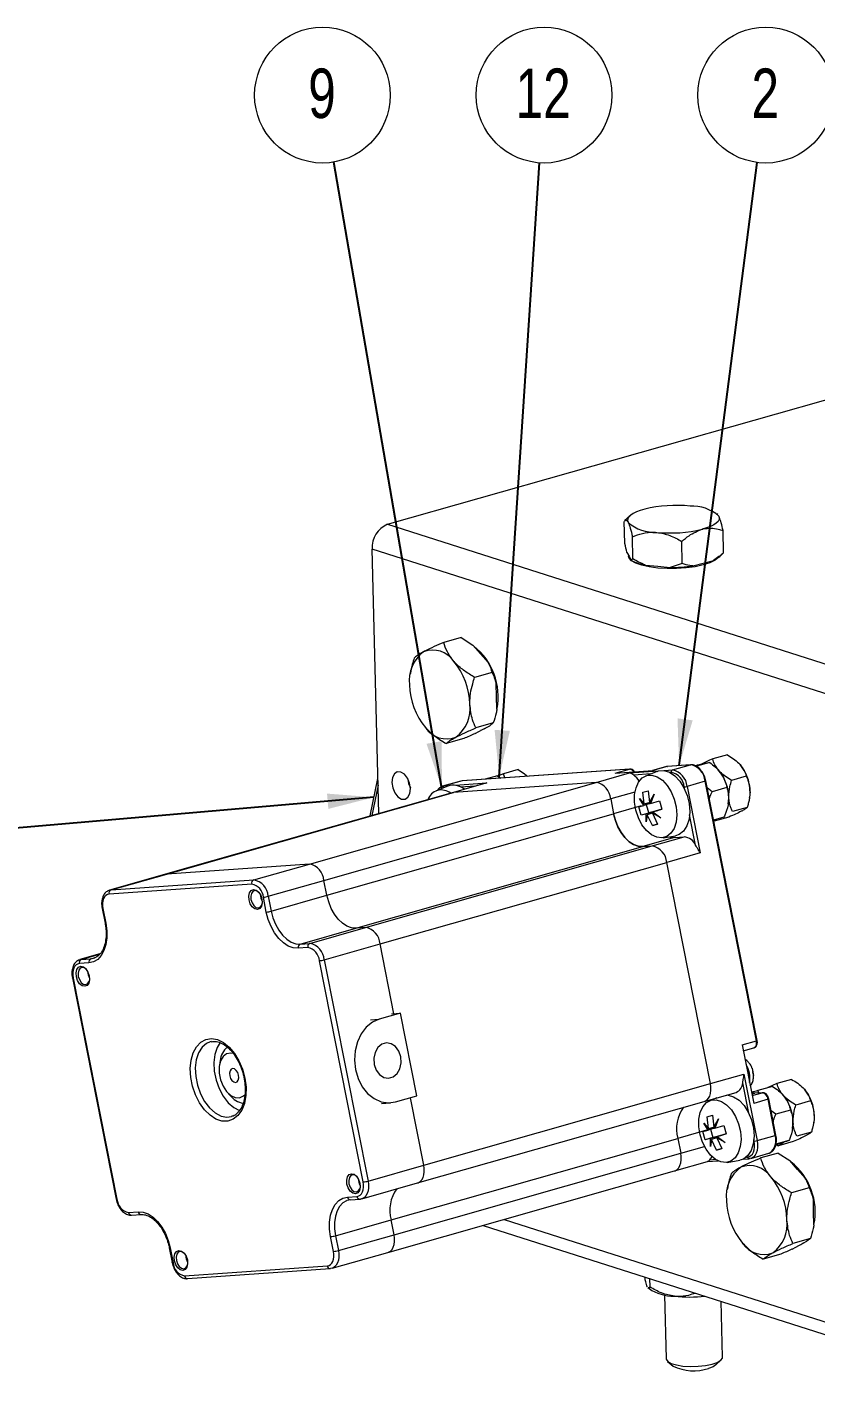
# Model space of a CAD drawing. Header units: millimetres. Extents: x 15 to 415, y 5 to 292.
# Drawn here: x 87.2 to 143, y 129.5 to 226 of the extents above; entities that cross this region are included whole.
import ezdxf

# ---------------------------------------------------------------- set-up
doc = ezdxf.new("R2010")
doc.units = ezdxf.units.MM
doc.styles.add('SLDTEXTSTYLE0', font='TXT', dxfattribs={"width": 0.75})
doc.dimstyles.new('SLDDIMSTYLE0', dxfattribs={"dimtxt": 0.18, "dimasz": 3.302, "dimexe": 0, "dimexo": 0.0625, "dimgap": 0, "dimtad": 0, "dimtih": 1, "dimtoh": 1, "dimdec": 0, "dimrnd": 1e-09, "dimzin": 0, "dimdsep": 46, "dimtxsty": 'Standard', "dimsah": 1, "dimcen": 0.09, "dimadec": 0, "dimazin": 0, "dimtfac": 3.302, "dimtdec": 0, "dimtofl": 0, "dimtmove": 0, "dimatfit": 3, "dimfxl": 1, "dimfrac": 2, "dimtolj": 1, "dimtzin": 0, "dimarcsym": 0})

# ---------------------------------------------------------------- blocks, each defined once
blk = doc.blocks.new('SW_NOTE_2')
at = {"color": 0, "linetype": 'Continuous', "lineweight": 0}
blk.add_circle((-0.817, 4.736), 4.806, dxfattribs=at)
at = {"color": 0, "linetype": 'Continuous', "lineweight": 0, "insert": (-0.852, 6.619), "char_height": 3.5, "attachment_point": 2, "style": 'SLDTEXTSTYLE0'}
blk.add_mtext('9', dxfattribs=at)
blk = doc.blocks.new('SW_NOTE_3')
at = {"color": 0, "linetype": 'Continuous', "lineweight": 0}
blk.add_circle((0.316, 4.796), 4.806, dxfattribs=at)
at = {"color": 0, "linetype": 'Continuous', "lineweight": 0, "insert": (0.246, 6.679), "char_height": 3.5, "attachment_point": 2, "style": 'SLDTEXTSTYLE0'}
blk.add_mtext('12', dxfattribs=at)
blk = doc.blocks.new('SW_NOTE_4')
at = {"color": 0, "linetype": 'Continuous', "lineweight": 0}
blk.add_circle((0.616, 4.766), 4.806, dxfattribs=at)
at = {"color": 0, "linetype": 'Continuous', "lineweight": 0, "insert": (0.581, 6.65), "char_height": 3.5, "attachment_point": 2, "style": 'SLDTEXTSTYLE0'}
blk.add_mtext('2', dxfattribs=at)

msp = doc.modelspace()

# ---------------------------------------------------------------- linework, layer by layer
at = {"color": 7, "linetype": 'Continuous', "lineweight": 15}
for p, q in [((112.705, 190.858), (148.064, 200.907)), ((129.863, 191.446), (129.497, 191.098)), ((136.098, 191.545), (136.034, 191.6)), ((136.167, 191.441), (136.082, 191.527)), ((112.705, 190.858), (155.498, 177.215)), ((129.509, 189.496), (129.47, 191.065)), ((136.506, 188.845), (136.466, 190.414)), ((130.084, 188.402), (130.045, 189.97)), ((133.583, 188.076), (133.544, 189.645)), ((154.406, 175.463), (111.612, 189.106)), ((112.078, 170.377), (111.612, 189.106)), ((129.661, 188.869), (129.805, 188.596)), ((129.769, 188.665), (129.77, 188.61)), ((129.805, 188.596), (129.949, 188.322)), ((130.084, 188.402), (129.949, 188.322)), ((135.053, 188.107), (135.783, 188.3)), ((136.235, 188.582), (136.479, 188.814)), ((136.47, 188.823), (136.506, 188.845)), ((130.968, 187.967), (131.842, 187.886)), ((131.842, 187.886), (132.716, 187.804)), ((133.583, 188.076), (132.716, 187.804)), ((134.323, 187.915), (135.053, 188.107)), ((117.918, 182.847), (116.681, 182.496)), ((117.918, 182.847), (118.743, 182.308)), ((119.289, 181.69), (118.743, 182.308)), ((119.834, 181.073), (119.289, 181.69)), ((114.315, 180.329), (114.303, 180.256)), ((120.102, 180.375), (118.865, 180.023)), ((120.426, 178.664), (120.403, 179.558)), ((120.448, 177.77), (120.426, 178.664)), ((120.192, 176.795), (118.954, 176.443)), ((120.192, 176.795), (119.946, 176.597)), ((118.899, 176.043), (119.423, 176.32)), ((119.423, 176.32), (119.946, 176.597)), ((118.097, 175.687), (116.859, 175.335)), ((134.166, 173.829), (132.512, 173.713)), ((134.184, 173.832), (132.531, 173.716)), ((132.887, 173.466), (134.166, 173.829)), ((134.166, 173.829), (134.184, 173.832)), ((135.521, 173.998), (134.576, 173.73)), ((135.1, 173.916), (135.051, 173.907)), ((136.773, 174.537), (135.733, 174.242)), ((111.478, 170.206), (112.016, 172.861)), ((129.836, 173.525), (117.98, 172.693)), ((129.854, 173.529), (117.999, 172.697)), ((120.477, 173.055), (119.613, 172.81)), ((120.477, 173.055), (120.728, 172.888)), ((120.902, 173.201), (120.487, 173.018)), ((121.941, 173.497), (120.902, 173.201)), ((121.013, 172.908), (120.902, 173.201)), ((127.478, 172.579), (129.848, 173.252)), ((128.82, 173.237), (129.836, 173.525)), ((128.82, 173.237), (131.497, 173.424)), ((129.854, 173.529), (129.836, 173.525)), ((129.848, 173.252), (131.873, 173.395)), ((131.799, 173.368), (130.973, 173.03)), ((132.472, 173.706), (131.476, 173.423)), ((132.512, 173.713), (131.497, 173.424)), ((132.311, 173.425), (132.887, 173.466)), ((132.531, 173.716), (132.475, 173.7)), ((138.117, 173.016), (137.078, 172.72)), ((117.27, 171.852), (96.957, 166.079)), ((97.057, 166.097), (117.37, 171.87)), ((107.165, 166.806), (127.478, 172.579)), ((112.029, 172.377), (111.595, 170.239)), ((116.968, 172.327), (116.142, 171.989)), ((117.88, 172.676), (116.601, 172.312)), ((117.98, 172.693), (116.701, 172.33)), ((116.701, 172.33), (117.042, 172.354)), ((119.602, 172.515), (117.27, 171.852)), ((117.37, 171.87), (117.27, 171.852)), ((127.478, 172.579), (117.37, 171.87)), ((119.74, 172.543), (117.37, 171.87)), ((117.48, 172.385), (119.74, 172.543)), ((117.98, 172.693), (117.88, 172.676)), ((130.79, 171.892), (131.157, 171.996)), ((130.886, 171.057), (130.79, 171.892)), ((131.157, 171.996), (131.253, 171.162)), ((135.194, 172.665), (133.915, 172.301)), ((133.915, 172.301), (134.848, 167.592)), ((138.834, 154.294), (135.194, 172.665)), ((138.887, 154.316), (135.247, 172.687)), ((135.689, 171.926), (135.342, 172.21)), ((136.728, 172.221), (135.689, 171.926)), ((108.194, 165.641), (128.507, 171.414)), ((128.507, 171.414), (128.715, 170.365)), ((130.49, 170.851), (130.857, 170.955)), ((130.543, 171.448), (130.886, 171.057)), ((130.857, 170.955), (130.543, 171.448)), ((131.209, 171.056), (130.857, 170.955)), ((130.886, 171.057), (131.239, 171.158)), ((131.032, 171.005), (131.2, 170.416)), ((131.139, 171.129), (131.209, 171.056)), ((131.263, 171.071), (131.209, 171.056)), ((131.239, 171.158), (131.263, 171.071)), ((131.253, 171.162), (131.581, 171.743)), ((131.372, 171.196), (131.253, 171.162)), ((131.332, 171.09), (131.263, 171.071)), ((131.581, 171.743), (131.332, 171.09)), ((131.332, 171.09), (131.959, 171.269)), ((131.959, 171.269), (132.126, 170.679)), ((136.84, 171.076), (136.841, 171.081)), ((138.338, 171.464), (138.346, 171.509)), ((108.402, 164.592), (128.715, 170.365)), ((130.658, 170.262), (130.49, 170.851)), ((131.2, 170.416), (130.658, 170.262)), ((131.024, 170.366), (130.658, 170.262)), ((131.017, 169.782), (131.024, 170.366)), ((131.103, 170.295), (131.017, 169.782)), ((131.377, 170.466), (131.024, 170.366)), ((131.455, 170.395), (131.103, 170.295)), ((131.46, 169.535), (131.103, 170.295)), ((131.2, 170.416), (132.126, 170.679)), ((131.377, 170.466), (131.356, 170.367)), ((131.377, 170.466), (131.431, 170.482)), ((132.126, 170.679), (131.431, 170.482)), ((131.431, 170.482), (131.455, 170.395)), ((131.589, 170.433), (131.47, 170.399)), ((131.47, 170.399), (131.827, 169.639)), ((132.055, 170.077), (131.47, 170.399)), ((132.126, 170.679), (131.499, 170.501)), ((131.499, 170.501), (131.852, 170.601)), ((131.499, 170.501), (132.055, 170.077)), ((131.798, 170.586), (132.126, 170.679)), ((131.798, 170.586), (131.852, 170.601)), ((136.53, 170.129), (135.795, 169.92)), ((136.882, 170.131), (135.843, 169.835)), ((138.172, 170.812), (137.132, 170.517)), ((131.827, 169.639), (131.46, 169.535)), ((131.46, 169.535), (131.827, 169.639)), ((110.46, 162.263), (130.773, 168.036)), ((111.137, 162.311), (131.45, 168.084)), ((133.03, 168.677), (130.773, 168.036)), ((130.773, 168.036), (131.45, 168.084)), ((131.45, 168.084), (133.707, 168.725)), ((132.214, 168.663), (133.095, 168.81)), ((133.03, 168.677), (133.707, 168.725)), ((134.848, 167.592), (132.479, 166.919)), ((96.957, 166.079), (93.008, 164.957)), ((93.108, 164.974), (97.057, 166.097)), ((97.057, 166.097), (96.957, 166.079)), ((107.165, 166.806), (97.057, 166.097)), ((103.216, 165.683), (107.165, 166.806)), ((112.166, 161.146), (132.479, 166.919)), ((135.582, 151.256), (132.479, 166.919)), ((103.076, 165.386), (92.968, 164.677)), ((93.108, 164.974), (103.216, 165.683)), ((104.245, 164.519), (108.194, 165.641)), ((108.402, 164.592), (108.194, 165.641)), ((92.967, 164.943), (93.108, 164.974)), ((104.107, 163.405), (103.899, 164.454)), ((104.245, 164.519), (104.452, 163.47)), ((104.452, 163.47), (108.402, 164.592)), ((92.474, 163.661), (92.682, 162.612)), ((92.531, 163.657), (92.739, 162.608)), ((106.51, 161.14), (110.46, 162.263)), ((107.187, 161.188), (111.137, 162.311)), ((111.137, 162.311), (110.46, 162.263)), ((92.315, 160.437), (90.902, 160.035)), ((107.048, 160.891), (106.371, 160.843)), ((106.51, 161.14), (107.187, 161.188)), ((108.216, 160.023), (112.166, 161.146)), ((113.144, 156.21), (112.166, 161.146)), ((90.861, 160.021), (91.002, 160.052)), ((91.539, 159.802), (90.862, 159.755)), ((91.002, 160.052), (91.679, 160.1)), ((91.679, 160.1), (91.951, 160.158)), ((110.974, 144.296), (107.871, 159.959)), ((108.216, 160.023), (111.32, 144.361)), ((90.369, 158.74), (93.472, 143.077)), ((90.426, 158.735), (93.529, 143.072)), ((113.617, 156.244), (112.112, 155.816)), ((112.987, 156.199), (113.617, 156.244)), ((114.777, 150.388), (113.617, 156.244)), ((100.215, 154.233), (100.136, 154.214)), ((137.819, 154.005), (138.834, 154.294)), ((137.819, 154.005), (138.64, 149.858)), ((137.904, 153.577), (138.656, 153.791)), ((100.839, 152.89), (100.784, 152.56)), ((135.582, 151.256), (137.952, 151.93)), ((137.952, 151.93), (138.885, 147.221)), ((138.591, 152.046), (138.588, 152.043)), ((138.63, 151.848), (138.629, 151.844)), ((101.321, 150.671), (101.541, 150.419)), ((115.269, 145.483), (135.582, 151.256)), ((135.136, 149.999), (137.393, 150.64)), ((139.245, 150.612), (138.693, 150.573)), ((139.263, 150.615), (138.712, 150.577)), ((139.98, 151.065), (138.941, 150.77)), ((138.993, 150.596), (138.941, 150.77)), ((139.245, 150.612), (139.263, 150.615)), ((141.326, 151.555), (140.287, 151.26)), ((112.272, 149.851), (112.902, 149.896)), ((113.272, 149.961), (114.777, 150.388)), ((115.269, 145.483), (114.323, 150.259)), ((114.824, 144.226), (135.136, 149.999)), ((136.018, 150.249), (135.527, 150.048)), ((138.693, 150.573), (138.479, 150.592)), ((139.656, 150.146), (138.64, 149.858)), ((138.693, 150.573), (138.712, 150.577)), ((140.164, 147.585), (139.656, 150.146)), ((140.216, 147.607), (139.709, 150.169)), ((140.844, 150.288), (140.726, 150.433)), ((142.67, 150.034), (141.631, 149.739)), ((135.343, 148.91), (135.711, 149.014)), ((135.44, 148.076), (135.343, 148.91)), ((135.711, 149.014), (135.807, 148.18)), ((135.807, 148.18), (136.135, 148.762)), ((136.135, 148.762), (135.885, 148.109)), ((140.203, 149.084), (139.875, 149.329)), ((141.243, 149.379), (140.203, 149.084)), ((135.044, 147.869), (135.41, 147.974)), ((135.211, 147.28), (135.044, 147.869)), ((135.097, 148.467), (135.44, 148.076)), ((135.41, 147.974), (135.097, 148.467)), ((135.763, 148.074), (135.41, 147.974)), ((135.44, 148.076), (135.792, 148.176)), ((135.586, 148.023), (135.753, 147.434)), ((135.693, 148.148), (135.763, 148.074)), ((135.817, 148.089), (135.763, 148.074)), ((135.792, 148.176), (135.817, 148.089)), ((135.926, 148.214), (135.807, 148.18)), ((135.885, 148.109), (135.817, 148.089)), ((135.885, 148.109), (136.512, 148.287)), ((136.512, 148.287), (136.68, 147.698)), ((141.392, 148.084), (141.395, 148.099)), ((142.725, 147.831), (141.686, 147.535)), ((142.892, 148.482), (142.899, 148.527)), ((112.956, 141.61), (133.268, 147.383)), ((133.268, 147.383), (133.476, 146.334)), ((135.753, 147.434), (135.211, 147.28)), ((135.578, 147.384), (135.211, 147.28)), ((135.57, 146.8), (135.578, 147.384)), ((135.656, 147.313), (135.57, 146.8)), ((135.93, 147.485), (135.578, 147.384)), ((136.009, 147.413), (135.656, 147.313)), ((136.013, 146.553), (135.656, 147.313)), ((135.753, 147.434), (136.68, 147.698)), ((135.93, 147.485), (135.91, 147.385)), ((135.93, 147.485), (135.984, 147.5)), ((136.68, 147.698), (135.984, 147.5)), ((135.984, 147.5), (136.009, 147.413)), ((136.142, 147.451), (136.024, 147.417)), ((136.024, 147.417), (136.38, 146.657)), ((136.609, 147.095), (136.024, 147.417)), ((136.68, 147.698), (136.053, 147.519)), ((136.053, 147.519), (136.405, 147.62)), ((136.053, 147.519), (136.609, 147.095)), ((136.351, 147.604), (136.68, 147.698)), ((136.351, 147.604), (136.405, 147.62)), ((138.885, 147.221), (140.164, 147.585)), ((140.215, 146.971), (140.397, 146.853)), ((141.139, 147.238), (140.216, 146.976)), ((141.436, 147.149), (140.397, 146.853)), ((113.163, 140.561), (133.476, 146.334)), ((135.343, 145.734), (136.127, 145.789)), ((136.38, 146.657), (136.013, 146.553)), ((136.013, 146.553), (136.38, 146.657)), ((136.768, 145.681), (137.648, 145.828)), ((137.912, 145.914), (138.321, 145.943)), ((138.339, 145.946), (138.321, 145.943)), ((138.439, 145.963), (139.718, 146.327)), ((140.381, 146.345), (139.144, 145.994)), ((140.381, 146.345), (141.206, 145.806)), ((141.752, 145.188), (141.206, 145.806)), ((111.32, 144.361), (115.269, 145.483)), ((112.718, 139.304), (133.031, 145.077)), ((133.031, 145.077), (135.362, 145.739)), ((142.297, 144.571), (141.752, 145.188)), ((110.874, 143.103), (114.824, 144.226)), ((142.565, 143.873), (141.328, 143.521)), ((110.097, 143.038), (109.825, 142.98)), ((109.861, 143.229), (110.538, 143.276)), ((110.066, 143.033), (110.743, 143.08)), ((110.743, 143.08), (110.774, 143.086)), ((110.914, 143.116), (110.774, 143.086)), ((136.778, 143.827), (136.766, 143.754)), ((142.888, 142.162), (142.866, 143.056)), ((94.352, 142.14), (95.029, 142.188)), ((94.558, 141.944), (95.235, 141.992)), ((142.911, 141.267), (142.888, 142.162)), ((109.006, 140.488), (112.956, 141.61)), ((113.163, 140.561), (112.956, 141.61)), ((119.469, 141.222), (156.195, 129.514)), ((108.868, 139.374), (108.66, 140.423)), ((109.006, 140.488), (109.214, 139.439)), ((109.214, 139.439), (113.163, 140.561)), ((142.654, 140.292), (141.417, 139.941)), ((141.885, 139.818), (142.409, 140.094)), ((142.654, 140.292), (142.409, 140.094)), ((97.236, 139.631), (97.444, 138.582)), ((97.293, 139.626), (97.501, 138.577)), ((108.768, 138.181), (112.718, 139.304)), ((140.559, 139.184), (139.322, 138.833)), ((141.362, 139.541), (141.885, 139.818)), ((98.324, 137.645), (108.432, 138.354)), ((98.529, 137.449), (108.637, 138.158)), ((108.637, 138.158), (108.668, 138.164)), ((108.809, 138.195), (108.668, 138.164)), ((131.268, 137.461), (131.283, 136.866)), ((131.104, 136.877), (131.077, 136.938)), ((131.142, 136.815), (131.225, 136.744)), ((132.323, 136.31), (132.436, 131.779)), ((136.435, 131.879), (136.336, 135.845)), ((132.541, 131.595), (132.93, 131.26)), ((135.968, 131.336), (136.339, 131.69))]:
    msp.add_line(p, q, dxfattribs=at)
at = {"color": 8, "linetype": 'Continuous', "lineweight": 15}
for p, q in [((131.354, 173.186), (130.138, 173.1)), ((132.512, 173.713), (132.472, 173.706)), ((132.512, 173.713), (132.531, 173.716)), ((132.803, 173.287), (132.726, 173.282)), ((118.882, 172.31), (117.895, 172.241)), ((117.999, 172.697), (117.98, 172.693)), ((130.229, 171.904), (128.507, 171.414)), ((133.732, 172.144), (133.708, 172.262)), ((130.669, 170.921), (128.715, 170.365)), ((134.526, 168.133), (134.1, 170.282)), ((91.002, 160.052), (92.301, 160.421)), ((91.679, 160.1), (91.989, 160.188)), ((111.482, 155.772), (112.112, 155.816)), ((138.285, 149.162), (137.859, 151.312)), ((138.531, 150.409), (139.245, 150.612)), ((138.509, 150.521), (138.693, 150.573)), ((135.45, 148.004), (133.268, 147.383)), ((133.476, 146.334), (135.156, 146.812)), ((138.677, 147.182), (138.654, 147.301)), ((135.533, 145.873), (135.932, 145.901)), ((138.121, 146.055), (138.197, 146.06)), ((120.951, 141.644), (155.523, 130.622))]:
    msp.add_line(p, q, dxfattribs=at)
at = {"color": 7, "linetype": 'Continuous', "lineweight": 15, "flags": 128}
for points in [[(130.919, 191.93), (130.606, 191.837), (130.333, 191.733), (130.105, 191.621), (129.926, 191.501), (129.799, 191.377), (129.726, 191.251), (129.708, 191.123), (129.745, 190.998)], [(136.167, 191.441), (136.204, 191.316), (136.186, 191.188), (136.113, 191.062), (135.986, 190.937), (135.807, 190.818), (135.579, 190.706), (135.306, 190.602), (134.993, 190.509)], [(136.167, 188.523), (136.155, 188.508), (135.91, 188.313), (135.538, 188.135), (135.056, 187.981), (134.485, 187.858), (133.85, 187.771), (133.179, 187.725), (132.501, 187.721), (131.846, 187.759), (131.241, 187.838), (130.715, 187.954), (130.289, 188.103), (129.982, 188.277), (129.808, 188.469), (129.77, 188.61)], [(119.725, 176.48), (119.522, 176.348), (119.274, 176.248)], [(113.686, 171.408), (113.936, 171.4), (114.144, 171.539), (114.279, 171.803), (114.32, 172.152), (114.261, 172.533), (114.11, 172.888), (113.892, 173.163), (113.638, 173.316), (113.388, 173.324), (113.179, 173.185), (113.044, 172.921), (113.003, 172.572), (113.063, 172.191), (113.213, 171.836), (113.432, 171.561), (113.686, 171.408)], [(114.134, 172.847), (114.191, 172.512), (114.318, 172.198)], [(131.067, 173.062), (131.425, 173.09), (131.801, 172.978), (132.169, 172.734), (132.507, 172.373), (132.794, 171.918), (133.011, 171.398), (133.145, 170.844), (133.188, 170.292), (133.136, 169.777), (132.994, 169.331), (132.769, 168.981), (132.477, 168.751), (132.135, 168.654), (131.765, 168.696), (131.39, 168.875), (131.034, 169.18), (130.72, 169.591), (130.466, 170.083), (130.289, 170.624), (130.199, 171.181), (130.204, 171.719), (130.302, 172.204), (130.487, 172.605), (130.747, 172.897), (131.067, 173.062)], [(131.799, 173.368), (131.897, 173.402), (132.271, 173.431), (132.663, 173.314), (133.047, 173.059), (133.4, 172.683), (133.7, 172.208), (133.926, 171.664), (134.066, 171.086), (134.111, 170.51), (134.057, 169.973), (133.908, 169.507), (133.674, 169.142), (133.369, 168.901), (133.095, 168.81)], [(136.358, 173.176), (136.319, 173.231), (136.173, 173.415)], [(116.538, 172.29), (116.552, 172.296), (116.701, 172.33)], [(138.377, 171.98), (138.372, 171.735), (138.346, 171.509)], [(136.841, 171.081), (136.867, 171.307), (136.872, 171.553)], [(128.715, 170.365), (128.839, 169.891), (129.02, 169.44), (129.249, 169.028), (129.518, 168.672), (129.816, 168.386), (130.133, 168.179), (130.456, 168.061), (130.773, 168.036)], [(130.773, 168.036), (130.456, 168.061), (130.133, 168.179), (129.816, 168.386), (129.518, 168.672), (129.249, 169.028), (129.02, 169.44), (128.839, 169.891), (128.715, 170.365)], [(132.613, 168.73), (132.713, 168.703), (133.03, 168.677)], [(92.968, 164.677), (92.849, 164.649), (92.742, 164.585), (92.651, 164.488), (92.579, 164.36), (92.53, 164.206), (92.505, 164.033), (92.506, 163.848), (92.531, 163.657)], [(103.797, 164.323), (103.816, 164.05), (103.763, 163.814), (103.645, 163.65), (103.481, 163.584), (103.295, 163.625), (103.117, 163.768), (102.972, 163.991), (102.884, 164.259), (102.865, 164.533), (102.919, 164.769), (103.036, 164.933), (103.2, 164.999), (103.386, 164.957), (103.564, 164.814), (103.709, 164.592), (103.797, 164.323)], [(103.59, 164.784), (103.455, 164.887), (103.295, 164.923), (103.154, 164.866), (103.052, 164.725), (103.006, 164.521), (103.022, 164.285), (103.098, 164.054), (103.223, 163.862), (103.377, 163.739), (103.537, 163.703), (103.678, 163.76), (103.78, 163.901), (103.812, 164.003)], [(110.46, 162.263), (110.143, 162.288), (109.821, 162.406), (109.504, 162.613), (109.205, 162.899), (108.936, 163.255), (108.707, 163.667), (108.527, 164.118), (108.402, 164.592)], [(110.46, 162.263), (110.143, 162.288), (109.821, 162.406), (109.504, 162.613), (109.205, 162.899), (108.936, 163.255), (108.707, 163.667), (108.527, 164.118), (108.402, 164.592)], [(106.371, 160.843), (106.022, 160.871), (105.667, 161.001), (105.319, 161.228), (104.99, 161.543), (104.694, 161.935), (104.442, 162.387), (104.244, 162.884), (104.107, 163.405)], [(104.452, 163.47), (104.577, 162.996), (104.757, 162.544), (104.986, 162.133), (105.255, 161.777), (105.554, 161.49), (105.871, 161.284), (106.194, 161.166), (106.51, 161.14)], [(92.739, 162.608), (92.81, 162.082), (92.811, 161.571), (92.743, 161.096), (92.608, 160.674), (92.412, 160.322), (92.161, 160.053), (91.867, 159.878), (91.539, 159.802)], [(90.862, 159.755), (90.743, 159.727), (90.636, 159.664), (90.545, 159.566), (90.473, 159.438), (90.424, 159.284), (90.4, 159.112), (90.4, 158.926), (90.426, 158.735)], [(91.563, 158.889), (91.582, 158.616), (91.529, 158.379), (91.411, 158.215), (91.247, 158.149), (91.062, 158.191), (90.883, 158.334), (90.739, 158.556), (90.65, 158.825), (90.631, 159.098), (90.685, 159.334), (90.803, 159.498), (90.967, 159.564), (91.152, 159.523), (91.33, 159.38), (91.475, 159.157), (91.563, 158.889)], [(91.356, 159.35), (91.221, 159.452), (91.061, 159.488), (90.92, 159.431), (90.818, 159.29), (90.772, 159.086), (90.788, 158.851), (90.865, 158.619), (90.989, 158.427), (91.143, 158.304), (91.303, 158.268), (91.444, 158.325), (91.546, 158.466), (91.578, 158.568)], [(112.112, 155.816), (111.624, 155.6), (111.19, 155.248), (110.832, 154.777), (110.566, 154.212), (110.407, 153.581), (110.363, 152.914), (110.435, 152.247), (110.621, 151.611), (110.91, 151.04), (111.289, 150.561), (111.739, 150.199), (112.236, 149.972), (112.756, 149.891), (113.272, 149.961)], [(102.589, 151.648), (102.67, 151.016), (102.658, 150.406), (102.555, 149.849), (102.365, 149.37), (102.097, 148.991), (101.764, 148.73), (101.381, 148.599), (100.967, 148.605), (100.539, 148.747), (100.12, 149.018), (99.727, 149.406), (99.38, 149.893), (99.095, 150.455), (98.884, 151.067), (98.759, 151.7), (98.724, 152.325), (98.782, 152.911), (98.929, 153.433), (99.159, 153.864), (99.462, 154.186), (99.822, 154.383), (100.223, 154.446), (100.646, 154.372), (101.072, 154.164), (101.481, 153.833), (101.853, 153.393), (102.171, 152.865), (102.42, 152.274), (102.589, 151.648)], [(100.847, 154.168), (100.629, 153.812), (100.465, 153.316), (100.395, 152.747), (100.423, 152.134), (100.546, 151.511), (100.759, 150.911), (101.05, 150.367), (101.403, 149.908), (101.799, 149.558), (102.199, 149.344)], [(113.633, 153.156), (113.493, 153.557), (113.257, 153.877), (112.953, 154.078), (112.617, 154.136), (112.291, 154.043), (112.013, 153.811), (111.816, 153.468), (111.726, 153.054), (111.752, 152.621), (111.891, 152.22), (112.127, 151.899), (112.431, 151.698), (112.767, 151.641), (113.094, 151.733), (113.372, 151.966), (113.568, 152.309), (113.659, 152.722), (113.633, 153.156)], [(101.785, 153.388), (101.591, 153.423), (101.294, 153.366), (101.045, 153.174), (100.864, 152.862), (100.77, 152.46), (100.77, 152.002), (100.863, 151.529), (101.043, 151.083), (101.292, 150.705), (101.589, 150.427), (101.907, 150.274), (102.218, 150.26), (102.495, 150.386), (102.587, 150.471)], [(102.143, 151.858), (102.082, 152.043), (101.983, 152.197), (101.86, 152.295), (101.732, 152.324), (101.619, 152.279), (101.537, 152.166), (101.5, 152.002), (101.513, 151.814), (101.574, 151.629), (101.674, 151.476), (101.797, 151.377), (101.925, 151.348), (102.038, 151.394), (102.119, 151.507), (102.156, 151.67), (102.143, 151.858)], [(135.136, 149.999), (135.185, 150.015), (135.319, 150.095), (135.433, 150.217), (135.522, 150.377), (135.584, 150.569), (135.614, 150.785), (135.614, 151.017), (135.582, 151.256)], [(135.136, 149.999), (135.185, 150.015), (135.319, 150.095), (135.433, 150.217), (135.522, 150.377), (135.584, 150.569), (135.614, 150.785), (135.614, 151.017), (135.582, 151.256)], [(135.62, 150.08), (135.979, 150.108), (136.354, 149.996), (136.722, 149.752), (137.06, 149.392), (137.347, 148.936), (137.564, 148.416), (137.698, 147.862), (137.741, 147.31), (137.689, 146.795), (137.547, 146.349), (137.323, 145.999), (137.03, 145.769), (136.688, 145.672), (136.318, 145.714), (135.944, 145.893), (135.588, 146.198), (135.273, 146.609), (135.019, 147.101), (134.842, 147.642), (134.753, 148.199), (134.757, 148.737), (134.855, 149.222), (135.04, 149.623), (135.301, 149.915), (135.62, 150.08)], [(136.742, 150.455), (136.825, 150.449), (137.217, 150.332), (137.601, 150.078), (137.954, 149.701), (138.253, 149.226), (138.48, 148.683), (138.62, 148.105), (138.664, 147.529), (138.61, 146.991), (138.462, 146.525), (138.227, 146.16), (137.922, 145.92), (137.648, 145.828)], [(142.93, 148.998), (142.925, 148.753), (142.899, 148.527)], [(141.395, 148.099), (141.421, 148.325), (141.426, 148.571)], [(138.197, 146.06), (138.328, 146.09), (138.446, 146.161), (138.546, 146.268), (138.625, 146.409), (138.679, 146.578), (138.706, 146.768), (138.706, 146.972), (138.677, 147.182)], [(140.603, 147.054), (140.657, 147.067), (140.809, 147.128)], [(133.031, 145.077), (133.08, 145.093), (133.213, 145.173), (133.327, 145.296), (133.416, 145.456), (133.478, 145.647), (133.509, 145.863), (133.508, 146.095), (133.476, 146.334)], [(133.031, 145.077), (133.08, 145.093), (133.213, 145.173), (133.327, 145.296), (133.416, 145.456), (133.478, 145.647), (133.509, 145.863), (133.508, 146.095), (133.476, 146.334)], [(138.502, 145.986), (138.488, 145.98), (138.339, 145.946)], [(139.718, 146.327), (139.767, 146.344), (139.787, 146.352)], [(110.737, 144.205), (110.755, 143.932), (110.702, 143.696), (110.584, 143.532), (110.42, 143.466), (110.235, 143.507), (110.056, 143.65), (109.912, 143.873), (109.823, 144.141), (109.804, 144.414), (109.858, 144.651), (109.976, 144.815), (110.14, 144.881), (110.325, 144.839), (110.504, 144.696), (110.648, 144.474), (110.737, 144.205)], [(110.529, 144.666), (110.394, 144.769), (110.234, 144.804), (110.093, 144.747), (109.991, 144.606), (109.945, 144.402), (109.962, 144.167), (110.038, 143.936), (110.162, 143.744), (110.316, 143.621), (110.476, 143.585), (110.617, 143.642), (110.719, 143.783), (110.751, 143.885)], [(114.824, 144.226), (114.873, 144.242), (115.007, 144.322), (115.12, 144.444), (115.21, 144.604), (115.271, 144.796), (115.302, 145.012), (115.301, 145.244), (115.269, 145.483)], [(114.824, 144.226), (114.873, 144.242), (115.007, 144.322), (115.12, 144.444), (115.21, 144.604), (115.271, 144.796), (115.302, 145.012), (115.301, 145.244), (115.269, 145.483)], [(110.538, 143.276), (110.657, 143.303), (110.764, 143.367), (110.855, 143.465), (110.926, 143.593), (110.975, 143.746), (111, 143.919), (111, 144.105), (110.974, 144.296)], [(108.66, 140.423), (108.59, 140.949), (108.589, 141.46), (108.657, 141.935), (108.792, 142.357), (108.988, 142.709), (109.238, 142.978), (109.533, 143.153), (109.861, 143.229)], [(95.029, 142.188), (95.377, 142.16), (95.732, 142.03), (96.081, 141.803), (96.41, 141.488), (96.706, 141.096), (96.958, 140.643), (97.156, 140.147), (97.293, 139.626)], [(112.718, 139.304), (112.767, 139.32), (112.901, 139.4), (113.015, 139.523), (113.104, 139.683), (113.165, 139.874), (113.196, 140.09), (113.195, 140.322), (113.163, 140.561)], [(112.718, 139.304), (112.767, 139.32), (112.901, 139.4), (113.015, 139.523), (113.104, 139.683), (113.165, 139.874), (113.196, 140.09), (113.195, 140.322), (113.163, 140.561)], [(142.188, 139.977), (141.985, 139.846), (141.737, 139.746)], [(98.516, 138.772), (98.535, 138.498), (98.481, 138.262), (98.363, 138.098), (98.199, 138.032), (98.014, 138.074), (97.835, 138.217), (97.691, 138.439), (97.602, 138.707), (97.584, 138.981), (97.637, 139.217), (97.755, 139.381), (97.919, 139.447), (98.104, 139.405), (98.283, 139.262), (98.427, 139.04), (98.516, 138.772)], [(98.308, 139.233), (98.173, 139.335), (98.013, 139.371), (97.872, 139.314), (97.771, 139.173), (97.724, 138.969), (97.741, 138.733), (97.817, 138.502), (97.941, 138.31), (98.095, 138.187), (98.255, 138.151), (98.397, 138.208), (98.498, 138.349), (98.53, 138.451)], [(108.432, 138.354), (108.551, 138.382), (108.658, 138.445), (108.749, 138.543), (108.82, 138.671), (108.87, 138.825), (108.894, 138.997), (108.894, 139.183), (108.868, 139.374)], [(132.436, 131.779), (132.44, 131.746), (132.548, 131.589), (132.796, 131.45), (133.165, 131.339), (133.629, 131.264), (134.153, 131.231), (134.697, 131.243), (135.222, 131.298), (135.689, 131.392)], [(135.968, 131.336), (135.771, 131.21), (135.448, 131.098)], [(135.689, 131.392), (136.063, 131.519), (136.316, 131.669), (136.43, 131.831), (136.435, 131.879)]]:
    msp.add_lwpolyline(points, dxfattribs=at)
at = {"color": 8, "linetype": 'Continuous', "lineweight": 15, "flags": 128}
for points in [[(92.474, 163.661), (92.476, 163.659), (92.486, 163.656), (92.504, 163.655), (92.531, 163.657)], [(92.682, 162.612), (92.684, 162.61), (92.693, 162.607), (92.712, 162.606), (92.739, 162.608)], [(90.426, 158.735), (90.399, 158.734), (90.38, 158.735), (90.37, 158.738), (90.369, 158.74)], [(100.136, 154.214), (99.882, 154.105), (99.561, 153.832), (99.313, 153.438), (99.149, 152.942), (99.079, 152.373), (99.106, 151.76), (99.229, 151.137), (99.442, 150.537), (99.733, 149.993), (100.086, 149.533), (100.482, 149.184), (100.901, 148.963), (101.318, 148.883), (101.632, 148.921)], [(138.656, 153.791), (138.676, 153.797), (138.729, 153.829), (138.775, 153.878), (138.81, 153.942), (138.835, 154.019), (138.847, 154.105), (138.847, 154.198), (138.834, 154.294)], [(138.885, 147.221), (138.917, 146.982), (138.917, 146.75), (138.886, 146.534), (138.825, 146.342), (138.736, 146.182), (138.622, 146.06), (138.502, 145.986)], [(111.32, 144.361), (111.352, 144.122), (111.352, 143.89), (111.321, 143.674), (111.26, 143.482), (111.171, 143.322), (111.057, 143.2), (110.923, 143.12), (110.914, 143.116)], [(93.529, 143.072), (93.502, 143.071), (93.483, 143.072), (93.473, 143.075), (93.472, 143.077)], [(109.825, 142.98), (109.799, 142.97), (109.531, 142.81), (109.304, 142.565), (109.125, 142.245), (109.003, 141.862), (108.941, 141.43), (108.942, 140.966), (109.006, 140.488)], [(97.293, 139.626), (97.266, 139.625), (97.247, 139.626), (97.237, 139.629), (97.236, 139.631)], [(109.214, 139.439), (109.246, 139.2), (109.246, 138.968), (109.215, 138.752), (109.154, 138.56), (109.065, 138.4), (108.951, 138.278), (108.817, 138.198), (108.809, 138.195)], [(97.501, 138.577), (97.474, 138.576), (97.455, 138.576), (97.445, 138.58), (97.444, 138.582)]]:
    msp.add_lwpolyline(points, dxfattribs=at)
at = {"color": 7, "linetype": 'Continuous', "lineweight": 15}
for centre, radius, start, end in [((133.191, 182.391), 9.806, 84.50766, 103.39776), ((134.268, 189.273), 2.882, 48.8017, 92.75778), ((113.383, 189.217), 1.775, 112.4815, 183.6041), ((131.644, 193.166), 2.882, 228.8017, 272.75778), ((132.721, 200.048), 9.806, 264.50766, 283.39776), ((131.511, 191.163), 3.242, 241.19435, 260.36513), ((135.15, 189.818), 1.645, 292.62187, 311.26239), ((132.776, 198.627), 10.823, 269.68622, 278.2192), ((116.726, 179.818), 2.496, 126.11522, 187.55817), ((115.899, 180.156), 1.797, 33.65516, 110.97976), ((115.997, 178.669), 4.538, 349.14607, 51.62542), ((113.642, 178.016), 4.891, 1.28768, 39.88597), ((115.228, 178.478), 5.287, 11.78672, 29.38693), ((119.142, 179.6), 4.891, 181.28768, 219.88597), ((116.058, 177.798), 2.496, 306.11522, 7.55817), ((116.885, 177.46), 1.797, 213.65516, 290.97976), ((133.933, 172.587), 1.264, 3.53526, 79.38542), ((135.368, 171.913), 3.01, 1.28768, 39.88597), ((129.351, 171.988), 1.362, 30.02638, 54.73907), ((132.947, 173.329), 0.15, 113.62355, 196.04399), ((132.598, 172.194), 1.112, 3.53526, 79.38542), ((132.654, 172.223), 1.264, 3.53526, 79.38542), ((133.818, 171.481), 3.054, 355.50265, 33.71962), ((116.611, 170.939), 1.146, 109.14852, 158.31338), ((116.485, 170.899), 1.15, 52.88418, 102.53017), ((117.348, 171.235), 1.156, 47.98119, 109.21179), ((127.245, 171.336), 1.264, 3.53526, 79.38542), ((133.592, 173.461), 1.204, 275.55137, 285.59678), ((131.217, 166.841), 1.264, 3.53526, 79.38542), ((133.628, 167.753), 0.975, 22.94269, 85.39417), ((106.932, 165.563), 1.264, 3.53526, 79.38542), ((103.316, 165.455), 0.249, 113.62355, 196.04399), ((102.89, 164.392), 1.011, 3.53526, 79.38542), ((102.983, 164.441), 1.264, 3.53526, 79.38542), ((93.208, 164.746), 0.249, 113.62355, 196.04399), ((104.653, 164.664), 0.972, 181.09026, 210.64086), ((103.705, 166.452), 2.007, 275.55137, 285.59678), ((103.913, 165.403), 2.007, 275.55137, 285.59678), ((110.904, 161.068), 1.264, 3.53526, 79.38542), ((106.61, 160.912), 0.249, 113.62355, 196.04399), ((107.287, 160.959), 0.249, 113.62355, 196.04399), ((106.861, 159.897), 1.011, 3.53526, 79.38542), ((106.954, 159.945), 1.264, 3.53526, 79.38542), ((91.102, 159.824), 0.249, 113.62355, 196.04399), ((91.779, 159.871), 0.249, 113.62355, 196.04399), ((107.676, 161.957), 2.007, 275.55137, 285.59678), ((92.419, 159.23), 0.972, 181.09026, 210.64086), ((102.358, 152.701), 1.531, 131.67312, 172.90832), ((137.12, 151.327), 0.739, 291.7006, 358.80796), ((139.151, 150.115), 0.506, 3.53526, 79.38542), ((139.921, 148.931), 3.01, 1.28768, 39.88597), ((102.731, 151.376), 1.527, 218.79085, 260.3227), ((138.371, 148.495), 3.055, 357.74556, 35.95133), ((135.719, 148.078), 2.547, 143.87993, 195.82566), ((138.561, 148.381), 1.204, 275.55137, 285.59678), ((134.927, 146.411), 0.81, 318.37848, 337.93991), ((139.189, 143.316), 2.496, 126.11522, 187.55817), ((138.362, 143.654), 1.797, 33.65516, 110.97976), ((138.463, 142.169), 4.535, 348.70273, 51.64346), ((111.592, 144.546), 0.972, 181.09026, 210.64086), ((110.78, 146.294), 2.007, 275.55137, 285.59678), ((136.105, 141.514), 4.891, 1.28768, 39.88597), ((137.691, 141.976), 5.287, 11.78672, 29.38693), ((94.538, 143.134), 1.011, 183.53526, 259.38542), ((115.406, 142.305), 2.547, 143.87993, 195.82566), ((141.605, 143.098), 4.891, 181.28768, 219.88597), ((138.521, 141.295), 2.496, 306.11522, 7.55817), ((108.466, 142.421), 2.007, 275.55137, 285.59678), ((99.371, 139.112), 0.972, 181.09026, 210.64086), ((108.674, 141.372), 2.007, 275.55137, 285.59678), ((139.348, 140.958), 1.797, 213.65516, 290.97976), ((98.51, 138.639), 1.011, 183.53526, 259.38542), ((133.03, 139.487), 3.284, 236.6651, 269.77905), ((134.071, 146.586), 10.436, 264.20393, 276.15745), ((134.383, 134.198), 3.277, 243.66989, 288.95582)]:
    msp.add_arc(centre, radius, start, end, dxfattribs=at)
at = {"color": 8, "linetype": 'Continuous', "lineweight": 15}
for centre, radius, start, end in [((129.817, 173.164), 0.362, 27.16535, 87.05228), ((116.758, 172.197), 0.145, 112.97645, 185.79804), ((135.188, 172.752), 0.0877, 274.0868, 312.20632), ((138.828, 154.381), 0.0876, 274.06679, 312.24011), ((136.51, 151.632), 1.863, 350.69531, 31.71889), ((139.65, 150.234), 0.0877, 274.08282, 312.21305), ((139.093, 147.238), 1.126, 308.09135, 17.92194), ((140.157, 147.672), 0.0876, 274.06679, 312.24011), ((138.325, 146.071), 0.128, 184.71429, 268.03842), ((110.073, 143.246), 0.214, 184.71429, 268.03842), ((110.75, 143.294), 0.214, 184.71429, 268.03842), ((94.565, 142.158), 0.214, 184.71429, 268.03842), ((95.242, 142.205), 0.214, 184.71429, 268.03842), ((108.645, 138.372), 0.214, 184.71429, 268.03842), ((98.537, 137.663), 0.214, 184.71429, 268.03842)]:
    msp.add_arc(centre, radius, start, end, dxfattribs=at)
at = {"color": 7, "linetype": 'Continuous', "lineweight": 15}
for points, knots in [([(129.505, 191.091), (129.53, 191.115), (129.593, 191.176), (129.677, 191.118), (129.733, 191.019), (129.745, 190.998)], [0, 0, 0, 0, 0.34312, 0.860609, 1, 1, 1, 1]), ([(136.466, 190.414), (136.424, 190.601), (136.338, 190.982), (136.236, 191.3), (136.179, 191.417), (136.167, 191.441)], [0, 0, 0, 0, 0.432383, 0.879551, 1, 1, 1, 1]), ([(129.745, 190.998), (129.797, 190.874), (129.899, 190.627), (129.997, 190.188), (130.045, 189.97)], [0, 0, 0, 0, 0.503997, 1, 1, 1, 1]), ([(130.045, 189.97), (130.282, 190.06), (130.763, 190.243), (131.364, 190.316), (131.709, 190.292), (131.783, 190.287)], [0, 0, 0, 0, 0.432383, 0.879551, 1, 1, 1, 1]), ([(131.783, 190.287), (132.091, 190.231), (132.703, 190.119), (133.265, 189.802), (133.544, 189.645)], [0, 0, 0, 0, 0.503997, 1, 1, 1, 1]), ([(133.544, 189.645), (133.712, 189.79), (134.166, 190.18), (134.674, 190.382), (134.993, 190.509)], [0, 0, 0, 0, 0.371084, 1, 1, 1, 1]), ([(134.993, 190.509), (135.017, 190.515), (135.219, 190.566), (135.607, 190.601), (136.074, 190.538), (136.355, 190.449), (136.466, 190.414)], [0, 0, 0, 0, 0.047104, 0.397299, 0.760114, 1, 1, 1, 1]), ([(129.661, 188.869), (129.659, 188.876), (129.608, 189.057), (129.557, 189.281), (129.509, 189.496)], [0, 0, 0, 0, 0.038997, 1, 1, 1, 1]), ([(130.968, 187.967), (130.957, 187.971), (130.652, 188.086), (130.363, 188.247), (130.084, 188.402)], [0, 0, 0, 0, 0.038997, 1, 1, 1, 1]), ([(136.506, 188.845), (136.397, 188.751), (136.164, 188.549), (135.916, 188.387), (135.783, 188.3)], [0, 0, 0, 0, 0.464966, 1, 1, 1, 1]), ([(134.323, 187.915), (134.251, 187.922), (133.997, 187.948), (133.756, 188.023), (133.583, 188.076)], [0, 0, 0, 0, 0.282256, 1, 1, 1, 1]), ([(116.681, 182.496), (116.449, 182.395), (115.978, 182.189), (115.514, 181.969), (115.3, 181.858), (115.255, 181.834)], [0, 0, 0, 0, 0.432383, 0.879551, 1, 1, 1, 1]), ([(117.395, 181.152), (117.225, 181.376), (116.887, 181.82), (116.749, 182.272), (116.681, 182.496)], [0, 0, 0, 0, 0.503997, 1, 1, 1, 1]), ([(115.255, 181.834), (115.093, 181.743), (114.77, 181.562), (114.647, 181.445), (114.586, 181.388)], [0, 0, 0, 0, 0.503997, 1, 1, 1, 1]), ([(114.586, 181.388), (114.538, 181.238), (114.424, 180.886), (114.355, 180.524), (114.315, 180.315)], [0, 0, 0, 0, 0.423206, 1, 1, 1, 1]), ([(118.865, 180.023), (118.627, 180.168), (118.143, 180.461), (117.664, 180.859), (117.442, 181.101), (117.395, 181.152)], [0, 0, 0, 0, 0.432383, 0.879551, 1, 1, 1, 1]), ([(119.834, 181.073), (119.839, 181.064), (119.96, 180.831), (120.032, 180.598), (120.102, 180.375)], [0, 0, 0, 0, 0.038997, 1, 1, 1, 1]), ([(118.532, 178.126), (118.531, 178.155), (118.527, 178.403), (118.567, 178.891), (118.699, 179.499), (118.818, 179.874), (118.865, 180.023)], [0, 0, 0, 0, 0.047104, 0.397299, 0.760114, 1, 1, 1, 1]), ([(120.102, 180.375), (120.157, 180.255), (120.274, 179.996), (120.358, 179.711), (120.403, 179.558)], [0, 0, 0, 0, 0.464966, 1, 1, 1, 1]), ([(118.954, 176.443), (118.87, 176.63), (118.644, 177.134), (118.575, 177.743), (118.532, 178.126)], [0, 0, 0, 0, 0.371084, 1, 1, 1, 1]), ([(120.448, 177.77), (120.43, 177.677), (120.365, 177.348), (120.264, 177.026), (120.192, 176.795)], [0, 0, 0, 0, 0.282256, 1, 1, 1, 1]), ([(115.389, 176.464), (115.603, 176.252), (116.028, 175.833), (116.584, 175.5), (116.859, 175.335)], [0, 0, 0, 0, 0.503997, 1, 1, 1, 1]), ([(116.859, 175.335), (116.914, 175.386), (117.026, 175.489), (117.286, 175.651), (117.486, 175.759), (117.529, 175.782)], [0, 0, 0, 0, 0.432383, 0.879551, 1, 1, 1, 1]), ([(117.529, 175.782), (117.735, 175.885), (118.144, 176.091), (118.686, 176.326), (118.954, 176.443)], [0, 0, 0, 0, 0.503997, 1, 1, 1, 1]), ([(118.899, 176.043), (118.89, 176.039), (118.64, 175.923), (118.363, 175.803), (118.097, 175.687)], [0, 0, 0, 0, 0.038997, 1, 1, 1, 1]), ([(135.032, 173.259), (134.963, 173.361), (134.824, 173.571), (134.56, 173.764), (134.337, 173.836), (134.216, 173.833), (134.184, 173.832)], [0, 0, 0, 0, 0.302007, 0.617927, 0.897647, 1, 1, 1, 1]), ([(134.48, 173.772), (134.506, 173.779), (134.686, 173.823), (134.878, 173.868), (135.021, 173.9), (135.051, 173.907)], [0, 0, 0, 0, 0.1194408, 0.8131341, 1, 1, 1, 1]), ([(135.733, 174.242), (135.589, 174.179), (135.296, 174.052), (135.061, 173.937), (134.941, 173.879)], [0, 0, 0, 0, 0.491596, 1, 1, 1, 1]), ([(135.051, 173.907), (135.161, 173.931), (135.38, 173.978), (135.474, 173.992), (135.521, 173.998)], [0, 0, 0, 0, 0.503992, 1, 1, 1, 1]), ([(135.521, 173.998), (135.658, 173.892), (135.937, 173.676), (136.208, 173.387), (136.331, 173.213), (136.358, 173.176)], [0, 0, 0, 0, 0.43238, 0.879544, 1, 1, 1, 1]), ([(136.173, 173.415), (136.068, 173.553), (135.86, 173.826), (135.775, 174.104), (135.733, 174.242)], [0, 0, 0, 0, 0.503992, 1, 1, 1, 1]), ([(136.773, 174.537), (136.919, 174.449), (137.217, 174.268), (137.512, 174.023), (137.648, 173.874), (137.677, 173.843)], [0, 0, 0, 0, 0.4323803, 0.8795439, 1, 1, 1, 1]), ([(137.677, 173.843), (137.782, 173.705), (137.99, 173.432), (138.075, 173.154), (138.117, 173.016)], [0, 0, 0, 0, 0.503992, 1, 1, 1, 1]), ([(121.941, 173.497), (122.09, 173.409), (122.335, 173.266), (122.533, 173.089), (122.611, 173.02)], [0, 0, 0, 0, 0.609535, 1, 1, 1, 1]), ([(130.138, 173.1), (130.091, 173.132), (129.969, 173.215), (129.894, 173.249), (129.848, 173.252), (129.848, 173.252)], [0, 0, 0, 0, 0.384444, 0.992151, 1, 1, 1, 1]), ([(130.191, 173.333), (130.184, 173.345), (130.145, 173.416), (130.044, 173.49), (129.93, 173.53), (129.87, 173.529), (129.854, 173.529)], [0, 0, 0, 0, 0.09637, 0.541684, 0.881824, 1, 1, 1, 1]), ([(135.247, 172.687), (135.231, 172.754), (135.184, 172.949), (135.11, 173.154), (135.034, 173.256), (135.032, 173.259)], [0, 0, 0, 0, 0.337865, 0.979094, 1, 1, 1, 1]), ([(137.078, 172.72), (136.931, 172.809), (136.633, 172.99), (136.338, 173.234), (136.202, 173.383), (136.173, 173.415)], [0, 0, 0, 0, 0.43238, 0.879544, 1, 1, 1, 1]), ([(136.358, 173.176), (136.45, 173.016), (136.634, 172.698), (136.697, 172.38), (136.728, 172.221)], [0, 0, 0, 0, 0.503992, 1, 1, 1, 1]), ([(138.117, 173.016), (138.168, 172.901), (138.308, 172.591), (138.35, 172.216), (138.377, 171.98)], [0, 0, 0, 0, 0.370993, 1, 1, 1, 1]), ([(116.53, 172.279), (116.458, 172.245), (116.347, 172.192), (116.28, 172.077), (116.256, 172.036)], [0, 0, 0, 0, 0.639052, 1, 1, 1, 1]), ([(119.74, 172.543), (119.738, 172.543), (119.691, 172.537), (119.648, 172.519), (119.606, 172.502)], [0, 0, 0, 0, 0.029481, 1, 1, 1, 1]), ([(135.499, 171.417), (135.506, 171.451), (135.543, 171.622), (135.624, 171.79), (135.689, 171.926)], [0, 0, 0, 0, 0.193779, 1, 1, 1, 1]), ([(136.728, 172.221), (136.765, 172.113), (136.865, 171.82), (136.863, 171.465), (136.862, 171.242)], [0, 0, 0, 0, 0.370993, 1, 1, 1, 1]), ([(136.872, 171.553), (136.887, 171.8), (136.91, 172.194), (137.032, 172.578), (137.078, 172.72)], [0, 0, 0, 0, 0.629007, 1, 1, 1, 1]), ([(138.377, 171.98), (138.377, 171.962), (138.382, 171.672), (138.316, 171.268), (138.201, 170.905), (138.172, 170.812)], [0, 0, 0, 0, 0.046716, 0.758232, 1, 1, 1, 1]), ([(136.862, 171.242), (136.86, 171.225), (136.832, 170.949), (136.721, 170.564), (136.569, 170.217), (136.53, 170.129)], [0, 0, 0, 0, 0.046716, 0.758232, 1, 1, 1, 1]), ([(137.132, 170.517), (137.099, 170.592), (136.968, 170.885), (136.882, 171.246), (136.873, 171.535), (136.872, 171.553)], [0, 0, 0, 0, 0.241768, 0.953284, 1, 1, 1, 1]), ([(135.843, 169.835), (135.873, 169.865), (135.916, 169.909), (136.026, 169.975), (136.061, 169.996)], [0, 0, 0, 0, 0.678431, 1, 1, 1, 1]), ([(137.76, 170.538), (137.633, 170.474), (137.381, 170.347), (137.048, 170.202), (136.882, 170.131)], [0, 0, 0, 0, 0.503992, 1, 1, 1, 1]), ([(138.172, 170.812), (138.138, 170.781), (138.069, 170.718), (137.909, 170.618), (137.786, 170.552), (137.76, 170.538)], [0, 0, 0, 0, 0.43238, 0.879544, 1, 1, 1, 1]), ([(134.848, 167.592), (134.848, 167.594), (134.792, 167.705), (134.678, 167.886), (134.569, 168.064), (134.526, 168.133)], [0, 0, 0, 0, 0.007849, 0.615556, 1, 1, 1, 1]), ([(92.955, 164.939), (92.871, 164.894), (92.705, 164.805), (92.539, 164.551), (92.444, 164.235), (92.432, 163.922), (92.463, 163.728), (92.474, 163.661)], [0, 0, 0, 0, 0.210851, 0.421052, 0.643726, 0.878713, 1, 1, 1, 1]), ([(92.682, 162.612), (92.699, 162.518), (92.748, 162.241), (92.769, 161.788), (92.719, 161.288), (92.594, 160.853), (92.406, 160.509), (92.184, 160.269), (92.017, 160.195), (91.938, 160.161)], [0, 0, 0, 0, 0.0815926, 0.23886, 0.395684, 0.551633, 0.7070415, 0.8629772, 1, 1, 1, 1]), ([(90.849, 160.017), (90.766, 159.972), (90.6, 159.883), (90.433, 159.629), (90.338, 159.313), (90.326, 159), (90.358, 158.806), (90.369, 158.74)], [0, 0, 0, 0, 0.210851, 0.421052, 0.643726, 0.878713, 1, 1, 1, 1]), ([(100.209, 154.217), (100.271, 154.231), (100.443, 154.271), (100.759, 154.204), (101.136, 154.021), (101.5, 153.721), (101.836, 153.333), (102.02, 153.011), (102.111, 152.852)], [0, 0, 0, 0, 0.107872, 0.296968, 0.477862, 0.653808, 0.828524, 1, 1, 1, 1]), ([(138.653, 153.797), (138.674, 153.801), (138.735, 153.815), (138.814, 153.89), (138.88, 154.009), (138.908, 154.157), (138.894, 154.265), (138.887, 154.316)], [0, 0, 0, 0, 0.105192, 0.311825, 0.526281, 0.774279, 1, 1, 1, 1]), ([(102.111, 152.852), (102.113, 152.849), (102.211, 152.689), (102.352, 152.323), (102.477, 151.918), (102.523, 151.694), (102.532, 151.653)], [0, 0, 0, 0, 0.0083, 0.465873, 0.900601, 1, 1, 1, 1]), ([(138.524, 152.34), (138.519, 152.358), (138.482, 152.497), (138.353, 152.683), (138.182, 152.881), (138.069, 152.951), (138.022, 152.981)], [0, 0, 0, 0, 0.064631, 0.512748, 0.795655, 1, 1, 1, 1]), ([(102.532, 151.653), (102.552, 151.553), (102.577, 151.431), (102.583, 151.311), (102.585, 151.289)], [0, 0, 0, 0, 0.81492, 1, 1, 1, 1]), ([(137.859, 151.312), (137.873, 151.387), (137.908, 151.582), (137.943, 151.798), (137.952, 151.928), (137.952, 151.93)], [0, 0, 0, 0, 0.384444, 0.992151, 1, 1, 1, 1]), ([(138.398, 151.08), (138.453, 151.164), (138.565, 151.336), (138.632, 151.603), (138.621, 151.779), (138.616, 151.848)], [0, 0, 0, 0, 0.365541, 0.752306, 1, 1, 1, 1]), ([(138.526, 152.352), (138.528, 152.349), (138.533, 152.338), (138.541, 152.299), (138.551, 152.237), (138.563, 152.167), (138.573, 152.119), (138.578, 152.095)], [0, 0, 0, 0, 0.117552, 0.377362, 0.605373, 0.803118, 1, 1, 1, 1]), ([(138.63, 151.844), (138.63, 151.849), (138.628, 151.873), (138.619, 151.91), (138.604, 151.976), (138.594, 152.024), (138.591, 152.045), (138.591, 152.046)], [0, 0, 0, 0, 0.102962, 0.462848, 0.769995, 0.990789, 1, 1, 1, 1]), ([(102.585, 151.289), (102.599, 151.122), (102.63, 150.765), (102.58, 150.257), (102.46, 149.79), (102.273, 149.406), (102.032, 149.127), (101.815, 148.97), (101.67, 148.943), (101.628, 148.935)], [0, 0, 0, 0, 0.140683, 0.299812, 0.458175, 0.615983, 0.774027, 0.93478, 1, 1, 1, 1]), ([(138.941, 150.77), (138.787, 150.722), (138.622, 150.67), (138.487, 150.626), (138.477, 150.623)], [0, 0, 0, 0, 0.927999, 1, 1, 1, 1]), ([(139.709, 150.169), (139.698, 150.212), (139.671, 150.317), (139.581, 150.468), (139.455, 150.579), (139.338, 150.617), (139.278, 150.616), (139.263, 150.615)], [0, 0, 0, 0, 0.180383, 0.43975, 0.715844, 0.926731, 1, 1, 1, 1]), ([(140.287, 151.26), (140.141, 151.197), (139.909, 151.097), (139.722, 151.006), (139.652, 150.972)], [0, 0, 0, 0, 0.6259437, 1, 1, 1, 1]), ([(139.98, 151.065), (140.121, 150.965), (140.407, 150.762), (140.688, 150.489), (140.817, 150.323), (140.844, 150.288)], [0, 0, 0, 0, 0.43238, 0.879544, 1, 1, 1, 1]), ([(140.726, 150.433), (140.621, 150.571), (140.414, 150.844), (140.329, 151.122), (140.287, 151.26)], [0, 0, 0, 0, 0.503992, 1, 1, 1, 1]), ([(141.326, 151.555), (141.472, 151.467), (141.77, 151.286), (142.065, 151.041), (142.202, 150.892), (142.231, 150.861)], [0, 0, 0, 0, 0.43238, 0.879544, 1, 1, 1, 1]), ([(142.231, 150.861), (142.336, 150.723), (142.544, 150.45), (142.628, 150.172), (142.67, 150.034)], [0, 0, 0, 0, 0.503992, 1, 1, 1, 1]), ([(141.631, 149.739), (141.485, 149.827), (141.187, 150.008), (140.892, 150.253), (140.755, 150.402), (140.726, 150.433)], [0, 0, 0, 0, 0.43238, 0.879544, 1, 1, 1, 1]), ([(140.844, 150.288), (140.942, 150.136), (141.135, 149.834), (141.207, 149.53), (141.243, 149.379)], [0, 0, 0, 0, 0.503992, 1, 1, 1, 1]), ([(141.426, 148.571), (141.44, 148.818), (141.464, 149.212), (141.586, 149.596), (141.631, 149.739)], [0, 0, 0, 0, 0.629007, 1, 1, 1, 1]), ([(142.67, 150.034), (142.722, 149.919), (142.861, 149.609), (142.904, 149.234), (142.93, 148.998)], [0, 0, 0, 0, 0.370993, 1, 1, 1, 1]), ([(140.031, 148.545), (140.037, 148.585), (140.068, 148.767), (140.144, 148.945), (140.203, 149.084)], [0, 0, 0, 0, 0.222193, 1, 1, 1, 1]), ([(141.243, 149.379), (141.285, 149.267), (141.399, 148.967), (141.414, 148.603), (141.424, 148.375)], [0, 0, 0, 0, 0.370993, 1, 1, 1, 1]), ([(142.93, 148.998), (142.931, 148.981), (142.936, 148.69), (142.869, 148.287), (142.754, 147.923), (142.725, 147.831)], [0, 0, 0, 0, 0.046716, 0.758232, 1, 1, 1, 1]), ([(141.424, 148.375), (141.423, 148.357), (141.407, 148.075), (141.313, 147.682), (141.174, 147.328), (141.139, 147.238)], [0, 0, 0, 0, 0.046716, 0.758232, 1, 1, 1, 1]), ([(141.686, 147.535), (141.653, 147.61), (141.521, 147.903), (141.436, 148.264), (141.426, 148.553), (141.426, 148.571)], [0, 0, 0, 0, 0.241768, 0.953284, 1, 1, 1, 1]), ([(142.725, 147.831), (142.691, 147.799), (142.622, 147.736), (142.463, 147.636), (142.339, 147.57), (142.313, 147.556)], [0, 0, 0, 0, 0.43238, 0.879544, 1, 1, 1, 1]), ([(139.797, 146.365), (139.863, 146.401), (140.009, 146.479), (140.16, 146.722), (140.251, 147.042), (140.258, 147.355), (140.227, 147.546), (140.216, 147.607)], [0, 0, 0, 0, 0.185529, 0.409165, 0.643217, 0.884864, 1, 1, 1, 1]), ([(140.689, 147.077), (140.56, 147.034), (140.414, 146.986), (140.223, 146.926), (140.2, 146.919)], [0, 0, 0, 0, 0.882569, 1, 1, 1, 1]), ([(140.397, 146.853), (140.431, 146.885), (140.5, 146.948), (140.659, 147.048), (140.782, 147.114), (140.809, 147.128)], [0, 0, 0, 0, 0.43238, 0.879544, 1, 1, 1, 1]), ([(141.139, 147.238), (141.1, 147.222), (141.02, 147.19), (140.847, 147.13), (140.716, 147.086), (140.689, 147.077)], [0, 0, 0, 0, 0.43238, 0.879544, 1, 1, 1, 1]), ([(142.313, 147.556), (142.186, 147.492), (141.935, 147.365), (141.601, 147.221), (141.436, 147.149)], [0, 0, 0, 0, 0.503992, 1, 1, 1, 1]), ([(135.359, 145.752), (135.383, 145.756), (135.434, 145.765), (135.499, 145.836), (135.533, 145.873)], [0, 0, 0, 0, 0.476058, 1, 1, 1, 1]), ([(139.144, 145.994), (138.912, 145.893), (138.441, 145.687), (137.976, 145.467), (137.763, 145.356), (137.718, 145.332)], [0, 0, 0, 0, 0.432383, 0.879551, 1, 1, 1, 1]), ([(139.858, 144.65), (139.687, 144.874), (139.35, 145.317), (139.212, 145.769), (139.144, 145.994)], [0, 0, 0, 0, 0.503997, 1, 1, 1, 1]), ([(137.049, 144.886), (137.001, 144.736), (136.887, 144.383), (136.818, 144.021), (136.778, 143.813)], [0, 0, 0, 0, 0.423206, 1, 1, 1, 1]), ([(137.718, 145.332), (137.556, 145.241), (137.233, 145.06), (137.11, 144.943), (137.049, 144.886)], [0, 0, 0, 0, 0.503997, 1, 1, 1, 1]), ([(141.328, 143.521), (141.09, 143.665), (140.606, 143.959), (140.127, 144.356), (139.905, 144.599), (139.858, 144.65)], [0, 0, 0, 0, 0.432383, 0.879551, 1, 1, 1, 1]), ([(142.297, 144.571), (142.302, 144.562), (142.422, 144.329), (142.495, 144.096), (142.565, 143.873)], [0, 0, 0, 0, 0.038997, 1, 1, 1, 1]), ([(142.565, 143.873), (142.62, 143.753), (142.737, 143.494), (142.821, 143.209), (142.866, 143.056)], [0, 0, 0, 0, 0.464966, 1, 1, 1, 1]), ([(93.472, 143.077), (93.488, 143.008), (93.534, 142.81), (93.676, 142.499), (93.909, 142.195), (94.186, 142), (94.414, 141.94), (94.532, 141.944), (94.558, 141.944)], [0, 0, 0, 0, 0.113262, 0.325879, 0.541867, 0.762842, 0.949169, 1, 1, 1, 1]), ([(140.994, 141.624), (140.994, 141.653), (140.989, 141.901), (141.03, 142.388), (141.162, 142.997), (141.281, 143.372), (141.328, 143.521)], [0, 0, 0, 0, 0.047104, 0.397299, 0.760114, 1, 1, 1, 1]), ([(95.235, 141.992), (95.286, 141.993), (95.444, 141.996), (95.732, 141.915), (96.088, 141.701), (96.426, 141.38), (96.729, 140.968), (96.981, 140.486), (97.147, 140.028), (97.212, 139.738), (97.236, 139.631)], [0, 0, 0, 0, 0.070187, 0.218424, 0.36101, 0.500459, 0.639364, 0.778412, 0.917764, 1, 1, 1, 1]), ([(141.417, 139.941), (141.333, 140.128), (141.107, 140.631), (141.038, 141.241), (140.994, 141.624)], [0, 0, 0, 0, 0.371084, 1, 1, 1, 1]), ([(142.911, 141.267), (142.892, 141.175), (142.828, 140.846), (142.727, 140.524), (142.654, 140.292)], [0, 0, 0, 0, 0.282256, 1, 1, 1, 1]), ([(137.852, 139.962), (138.066, 139.75), (138.49, 139.331), (139.046, 138.998), (139.322, 138.833)], [0, 0, 0, 0, 0.503997, 1, 1, 1, 1]), ([(139.322, 138.833), (139.377, 138.884), (139.489, 138.987), (139.749, 139.149), (139.949, 139.257), (139.991, 139.279)], [0, 0, 0, 0, 0.432383, 0.879551, 1, 1, 1, 1]), ([(139.991, 139.279), (140.198, 139.383), (140.607, 139.589), (141.149, 139.824), (141.417, 139.941)], [0, 0, 0, 0, 0.503997, 1, 1, 1, 1]), ([(141.362, 139.541), (141.352, 139.536), (141.103, 139.421), (140.826, 139.301), (140.559, 139.184)], [0, 0, 0, 0, 0.038997, 1, 1, 1, 1]), ([(97.444, 138.582), (97.46, 138.513), (97.506, 138.315), (97.647, 138.004), (97.881, 137.7), (98.157, 137.505), (98.386, 137.444), (98.504, 137.448), (98.529, 137.449)], [0, 0, 0, 0, 0.113262, 0.325879, 0.541867, 0.762842, 0.949169, 1, 1, 1, 1]), ([(131.077, 136.938), (131.037, 137.055), (130.985, 137.212), (130.934, 137.499), (130.921, 137.572)], [0, 0, 0, 0, 0.746349, 1, 1, 1, 1]), ([(131.283, 136.866), (131.256, 136.821), (131.216, 136.755), (131.17, 136.811), (131.154, 136.83)], [0, 0, 0, 0, 0.672609, 1, 1, 1, 1]), ([(133.017, 136.203), (132.713, 136.263), (132.111, 136.382), (131.557, 136.706), (131.283, 136.866)], [0, 0, 0, 0, 0.503997, 1, 1, 1, 1]), ([(134.507, 136.428), (134.346, 136.369), (133.943, 136.222), (133.429, 136.17), (133.089, 136.198), (133.017, 136.203)], [0, 0, 0, 0, 0.344381, 0.860876, 1, 1, 1, 1])]:
    msp.add_open_spline(points, degree=3, knots=knots, dxfattribs=at)
msp.add_open_spline([(138.588, 152.043), (138.586, 152.052), (138.583, 152.069), (138.58, 152.086), (138.578, 152.095)], degree=3, dxfattribs=at)
at = {"color": 8, "linetype": 'Continuous', "lineweight": 15}
msp.add_open_spline([(138.588, 152.043), (138.589, 152.036), (138.595, 152.006), (138.607, 151.948), (138.621, 151.889), (138.63, 151.854), (138.63, 151.848), (138.63, 151.848)], degree=3, knots=[0, 0, 0, 0, 0.076232, 0.33275, 0.671462, 0.99381, 1, 1, 1, 1], dxfattribs=at)

# ---------------------------------------------------------------- block references
at = {"color": 7, "linetype": 'Continuous', "lineweight": 0}
for name, p in [('SW_NOTE_2', (108.904, 216.507)), ('SW_NOTE_3', (123.474, 216.448)), ('SW_NOTE_4', (138.876, 216.477))]:
    msp.add_blockref(name, p, dxfattribs=at)

# ---------------------------------------------------------------- leaders
for points in [[(116.555, 172.158), (108.904, 216.507)], [(120.607, 172.975), (123.474, 216.448)], [(133.357, 173.774), (138.876, 216.477)], [(111.747, 171.533), (65.768, 167.582)]]:
    msp.add_leader(points, dimstyle='SLDDIMSTYLE0', dxfattribs=at)

doc.saveas('drawing.dxf')
